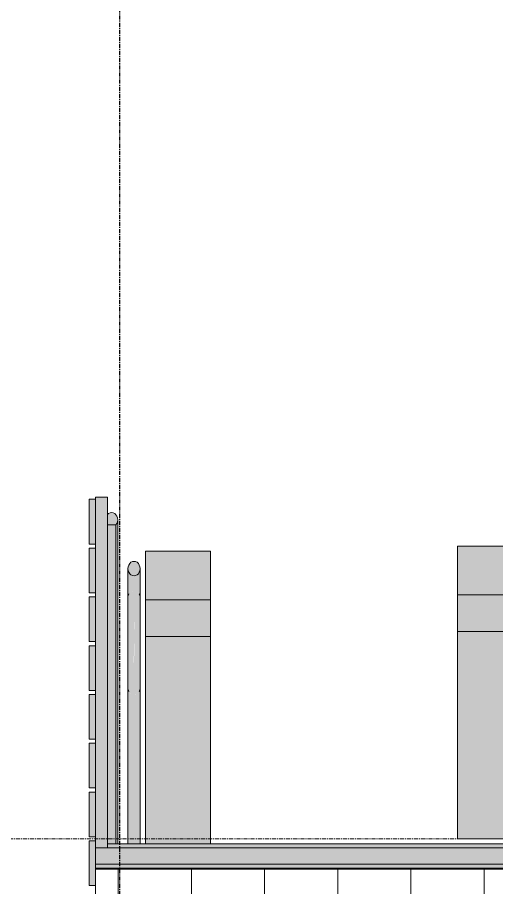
# Model space of a CAD drawing. Header units: inches. Extents: x -4168 to 4202, y -264 to 629.
# Drawn here: x -1066.2 to -1007.3, y -6 to 101 of the extents above; entities that cross this region are included whole.
import ezdxf

# ---------------------------------------------------------------- set-up
doc = ezdxf.new("R2010")
doc.units = ezdxf.units.IN
doc.header["$MEASUREMENT"] = 0
doc.linetypes.add('Grid Line 1_2_', pattern=[0.875, 0.5, -0.125, 0.125, -0.125])
doc.linetypes.add('Grid Line 1_2__2_', pattern=[0.875, 0.5, -0.125, 0.125, -0.125])
for name, color, linetype, lineweight in [('0-4', 250, 'Continuous', 5), ('A-FLOR-1', 192, 'Continuous', 5), ('A-FLOR-2', 192, 'Continuous', 9), ('A-FLOR-HRAL', 11, 'Continuous', 9), ('A-FLOR-LEVL-1', 51, 'Grid Line 1_2_', 9), ('A-FLOR-MCUT', 51, 'Continuous', 13), ('A-FLOR-PATT-1', 252, 'Continuous', 9), ('A-GLAZ-CURT', 52, 'Continuous', 9), ('A-GLAZ-CWMG', 51, 'Continuous', 9), ('E-LITE-EQPM', 33, 'Continuous', 9), ('S-GRID-1', 1, 'Grid Line 1_2__2_', 30)]:
    doc.layers.add(name, color=color, linetype=linetype, lineweight=lineweight)

# ---------------------------------------------------------------- blocks, each defined once
blk = doc.blocks.new('CTR - 1st Phase - Structure_rvt-2-BUILDING ELEVATION - SOUTH')
at = {"layer": 'S-GRID-1'}
blk.add_line((9891.19, -203.76), (9891.19, 470.5), dxfattribs=at)
blk = doc.blocks.new('Pathway_Cooper_McGraw-Edison _BSC-BRC_Round - Pathway_Cooper_McGraw-Edison _BSC-BRC_Round-V122-BUILDING ELEVATION - SOUTH')
at = {"layer": 'E-LITE-EQPM'}
for points in [[(9933.91, 30), (9936.74, 30), (9936.74, 36), (9932.74, 36), (9932.74, 30), (9933.28, 30)], [(9938.85, 30), (9939.19, 30), (9939.19, 36), (9936.74, 36), (9936.74, 30), (9938.74, 30)], [(9936.74, 25.5), (9936.74, 30), (9932.74, 30), (9932.74, 25.5), (9935.96, 25.5)], [(9939.19, 25.5), (9939.19, 30), (9936.74, 30), (9936.74, 25.5), (9938.85, 25.5)], [(9932.74, 0), (9936.74, 0), (9936.74, 25.5), (9932.74, 25.5), (9932.74, 0.51)], [(9938.74, 0), (9939.19, 0), (9939.19, 25.5), (9936.74, 25.5), (9936.74, 0), (9937.77, 0)]]:
    blk.add_hatch(color=256, dxfattribs=at).paths.add_polyline_path(points, flags=0)
for p, q in [((9932.74, 36), (9932.74, 30)), ((9932.74, 36), (9936.74, 36)), ((9936.74, 36), (9939.21, 36)), ((9936.74, 30), (9932.74, 30)), ((9932.74, 30), (9932.74, 25.5)), ((9932.74, 30), (9936.74, 30)), ((9939.21, 30), (9936.74, 30)), ((9936.74, 30), (9939.21, 30)), ((9936.74, 25.5), (9932.74, 25.5)), ((9932.74, 25.5), (9932.74, 0)), ((9932.74, 25.5), (9936.74, 25.5)), ((9939.21, 25.5), (9936.74, 25.5)), ((9936.74, 25.5), (9939.21, 25.5)), ((9936.74, 0), (9932.74, 0)), ((9939.21, 0), (9936.74, 0))]:
    blk.add_line(p, q, dxfattribs=at)
blk = doc.blocks.new('Pathway_Cooper_McGraw-Edison _BSC-BRC_Round - Pathway_Cooper_McGraw-Edison _BSC-BRC_Round-V124-BUILDING ELEVATION - SOUTH')
at = {"layer": 'E-LITE-EQPM'}
for points in [[(9894.88, 29.37), (9898.34, 29.37), (9898.34, 35.37), (9894.34, 35.37), (9894.34, 29.37), (9894.49, 29.37)], [(9899.42, 29.37), (9902.34, 29.37), (9902.34, 35.37), (9898.34, 35.37), (9898.34, 29.37), (9899.37, 29.37)], [(9894.34, 24.87), (9898.34, 24.87), (9898.34, 29.37), (9894.34, 29.37), (9894.34, 27.43)], [(9899.72, 24.87), (9902.34, 24.87), (9902.34, 29.37), (9898.34, 29.37), (9898.34, 24.87), (9899.42, 24.87)], [(9894.34, -0.63), (9898.34, -0.63), (9898.34, 24.87), (9894.34, 24.87), (9894.34, 0.51)], [(9902.34, -0.63), (9902.34, 24.87), (9898.34, 24.87), (9898.34, -0.63), (9902.2, -0.63)]]:
    blk.add_hatch(color=256, dxfattribs=at).paths.add_polyline_path(points, flags=0)
for p, q in [((9894.34, 35.37), (9894.34, 29.37)), ((9894.34, 35.37), (9898.34, 35.37)), ((9898.34, 35.37), (9902.34, 35.37)), ((9902.34, 29.37), (9902.34, 35.37)), ((9898.34, 29.37), (9894.34, 29.37)), ((9894.34, 29.37), (9894.34, 24.87)), ((9894.34, 29.37), (9898.34, 29.37)), ((9902.34, 29.37), (9898.34, 29.37)), ((9898.34, 29.37), (9902.34, 29.37)), ((9902.34, 24.87), (9902.34, 29.37)), ((9898.34, 24.87), (9894.34, 24.87)), ((9894.34, 24.87), (9894.34, -0.63)), ((9894.34, 24.87), (9898.34, 24.87)), ((9902.34, 24.87), (9898.34, 24.87)), ((9898.34, 24.87), (9902.34, 24.87)), ((9902.34, -0.63), (9902.34, 24.87))]:
    blk.add_line(p, q, dxfattribs=at)
blk = doc.blocks.new('Horizontal_Siding - Horizontal_Siding-2907273-BUILDING ELEVATION - SOUTH')
at = {"layer": 'A-GLAZ-CURT'}
blk.add_hatch(color=256, dxfattribs=at).paths.add_polyline_path([(9887.44, -17.75), (9888.19, -17.75), (9888.19, -12.25), (9887.44, -12.25), (9887.44, -17.44)], flags=0)
for p, q in [((9888.19, -12.25), (9887.44, -12.25)), ((9887.44, -12.25), (9887.44, -17.75)), ((9888.19, -17.75), (9888.19, -12.25)), ((9887.44, -17.75), (9888.19, -17.75))]:
    blk.add_line(p, q, dxfattribs=at)
blk = doc.blocks.new('Rectangular Mullion - RAILING POST-V126-BUILDING ELEVATION - SOUTH')
at = {"layer": 'A-GLAZ-CWMG'}
blk.add_hatch(color=256, dxfattribs=at).paths.add_polyline_path([(9888.19, -1.13), (9889.69, -1.13), (9889.69, 0), (9888.19, 0), (9888.19, -0.63)], flags=0)
for p, q in [((9888.19, -0.25), (9888.19, 0)), ((9889.69, 0), (9889.69, -1.13))]:
    blk.add_line(p, q, dxfattribs=at)
blk = doc.blocks.new('Rectangular Mullion - RAILING POST-V127-BUILDING ELEVATION - SOUTH')
at = {"layer": 'A-GLAZ-CWMG'}
blk.add_hatch(color=256, dxfattribs=at).paths.add_polyline_path([(9889.69, 0), (9889.69, 6), (9888.19, 6), (9888.19, 0), (9889.56, 0)], flags=0)
for p, q in [((9888.19, 5.75), (9888.19, 6)), ((9889.69, 6), (9889.69, 0)), ((9888.19, 0), (9888.19, 0.25))]:
    blk.add_line(p, q, dxfattribs=at)
blk = doc.blocks.new('Rectangular Mullion - RAILING POST-2666422-BUILDING ELEVATION - SOUTH')
at = {"layer": 'A-GLAZ-CWMG'}
blk.add_hatch(color=256, dxfattribs=at).paths.add_polyline_path([(9889.56, 36), (9889.69, 36), (9889.69, 42), (9888.19, 42), (9888.19, 36)], flags=0)
for p, q in [((9888.19, 42), (9889.69, 42)), ((9888.19, 41.75), (9888.19, 42)), ((9889.69, 42), (9889.69, 36)), ((9888.19, 36), (9888.19, 36.25))]:
    blk.add_line(p, q, dxfattribs=at)
blk = doc.blocks.new('Railing - 1_-2854140-BUILDING ELEVATION - SOUTH')
at = {"layer": 'A-FLOR-HRAL'}
for points in [[(9889.69, -0.63), (9890.69, -0.63), (9890.69, 38.62), (9889.69, 38.58), (9889.69, -0.24)], [(9892.19, 25.75), (9892.94, 25.75), (9892.93, 30.5), (9892.63, 30.42), (9892.44, 30.3), (9892.36, 30.21), (9892.28, 30.06), (9892.2, 29.66), (9892.19, 27.43), (9892.2, 26.6)], [(9893.69, 25.75), (9893.61, 30.02), (9893.59, 30.12), (9893.36, 30.36), (9893.2, 30.44), (9893.07, 30.48), (9892.94, 30.47), (9892.96, 25.75), (9893.68, 25.75)], [(9892.19, 22.5), (9892.94, 22.5), (9892.92, 25.75), (9892.19, 25.75), (9892.19, 24.44)], [(9893.69, 22.5), (9893.66, 25.75), (9892.94, 25.75), (9892.97, 22.5), (9893.68, 22.5)], [(9892.94, 17.75), (9892.91, 22.5), (9892.19, 22.5), (9892.26, 18.25), (9892.29, 18.12), (9892.53, 17.88), (9892.7, 17.79), (9892.89, 17.75)], [(9892.94, 17.75), (9893.22, 17.81), (9893.38, 17.9), (9893.52, 18.03), (9893.61, 18.22), (9893.68, 18.76), (9893.68, 21.5), (9893.65, 22.5), (9892.94, 22.5), (9892.94, 17.77)]]:
    blk.add_hatch(color=256, dxfattribs=at).paths.add_polyline_path(points, flags=0)
for p, q in [((9890.69, 38.62), (9889.69, 38.62)), ((9890.69, 38.62), (9890.69, -0.63)), ((9892.19, 22.5), (9892.19, 25.75)), ((9893.69, 25.75), (9893.69, 22.5))]:
    blk.add_line(p, q, dxfattribs=at)
at = {"layer": 'A-FLOR-HRAL', "flags": 128}
for points in [[(9892.19, 25.75), (9892.19, 25.91), (9892.19, 26.07), (9892.19, 26.23), (9892.19, 26.38), (9892.19, 26.54), (9892.19, 26.7), (9892.19, 26.85), (9892.19, 27.01), (9892.19, 27.16), (9892.19, 27.3), (9892.19, 27.45), (9892.19, 27.59), (9892.19, 27.73), (9892.19, 27.87), (9892.19, 28.01), (9892.19, 28.14), (9892.19, 28.26), (9892.19, 28.38), (9892.19, 28.5), (9892.19, 28.62), (9892.19, 28.73), (9892.19, 28.83), (9892.19, 28.93), (9892.19, 29.02), (9892.19, 29.11), (9892.19, 29.2), (9892.19, 29.27), (9892.19, 29.35), (9892.19, 29.41), (9892.19, 29.48), (9892.19, 29.53), (9892.19, 29.58), (9892.19, 29.62), (9892.19, 29.66), (9892.19, 29.69), (9892.19, 29.71), (9892.19, 29.73), (9892.19, 29.74), (9892.19, 29.75), (9892.19, 29.75)], [(9893.69, 29.75), (9893.69, 29.74), (9893.69, 29.73), (9893.69, 29.72), (9893.69, 29.7), (9893.69, 29.67), (9893.69, 29.63), (9893.69, 29.59), (9893.69, 29.54), (9893.69, 29.49), (9893.69, 29.43), (9893.69, 29.37), (9893.69, 29.3), (9893.69, 29.22), (9893.69, 29.14), (9893.69, 29.05), (9893.69, 28.96), (9893.69, 28.86), (9893.69, 28.75), (9893.69, 28.65), (9893.69, 28.53), (9893.69, 28.42), (9893.69, 28.3), (9893.69, 28.17), (9893.69, 28.04), (9893.69, 27.91), (9893.69, 27.77), (9893.69, 27.63), (9893.69, 27.49), (9893.69, 27.34), (9893.69, 27.2), (9893.69, 27.05), (9893.69, 26.89), (9893.69, 26.74), (9893.69, 26.58), (9893.69, 26.43), (9893.69, 26.27), (9893.69, 26.11), (9893.69, 25.95), (9893.69, 25.79), (9893.69, 25.75)], [(9892.19, 18.5), (9892.19, 18.5), (9892.19, 18.51), (9892.19, 18.53), (9892.19, 18.55), (9892.19, 18.58), (9892.19, 18.61), (9892.19, 18.65), (9892.19, 18.7), (9892.19, 18.75), (9892.19, 18.81), (9892.19, 18.88), (9892.19, 18.95), (9892.19, 19.03), (9892.19, 19.11), (9892.19, 19.2), (9892.19, 19.29), (9892.19, 19.39), (9892.19, 19.49), (9892.19, 19.6), (9892.19, 19.71), (9892.19, 19.83), (9892.19, 19.95), (9892.19, 20.07), (9892.19, 20.2), (9892.19, 20.34), (9892.19, 20.47), (9892.19, 20.61), (9892.19, 20.75), (9892.19, 20.9), (9892.19, 21.05), (9892.19, 21.2), (9892.19, 21.35), (9892.19, 21.5), (9892.19, 21.66), (9892.19, 21.82), (9892.19, 21.98), (9892.19, 22.13), (9892.19, 22.29), (9892.19, 22.45), (9892.19, 22.5)], [(9893.69, 22.5), (9893.69, 22.34), (9893.69, 22.18), (9893.69, 22.02), (9893.69, 21.86), (9893.69, 21.7), (9893.69, 21.55), (9893.69, 21.39), (9893.69, 21.24), (9893.69, 21.09), (9893.69, 20.94), (9893.69, 20.79), (9893.69, 20.65), (9893.69, 20.51), (9893.69, 20.37), (9893.69, 20.24), (9893.69, 20.11), (9893.69, 19.98), (9893.69, 19.86), (9893.69, 19.74), (9893.69, 19.63), (9893.69, 19.52), (9893.69, 19.41), (9893.69, 19.31), (9893.69, 19.22), (9893.69, 19.13), (9893.69, 19.05), (9893.69, 18.97), (9893.69, 18.9), (9893.69, 18.83), (9893.69, 18.77), (9893.69, 18.71), (9893.69, 18.67), (9893.69, 18.62), (9893.69, 18.59), (9893.69, 18.56), (9893.69, 18.53), (9893.69, 18.51), (9893.69, 18.5), (9893.69, 18.5), (9893.69, 18.5)]]:
    blk.add_lwpolyline(points, dxfattribs=at)
at = {"layer": 'A-FLOR-HRAL'}
for centre, start, end in [((9892.94, 29.75), 150, 185.1611), ((9892.94, 29.75), 354.5139, 30), ((9892.94, 18.5), 173.9058, 210), ((9892.94, 18.5), 330, 5.4861)]:
    blk.add_arc(centre, 0.75, start, end, dxfattribs=at)
blk = doc.blocks.new('Railing - Railing-2829184-BUILDING ELEVATION - SOUTH')
at = {"layer": 'A-FLOR-HRAL'}
for points in [[(9890.69, 38.58), (9890.72, 38.6), (9890.84, 38.79), (9890.91, 39), (9890.94, 39.23), (9890.91, 39.46), (9890.84, 39.67), (9890.72, 39.86), (9890.5, 40.03), (9890.3, 40.1), (9890.08, 40.1), (9889.88, 40.03), (9889.74, 39.93), (9889.69, 39.86), (9889.69, 38.62), (9890.69, 38.6)], [(9890.69, -0.63), (9890.94, -0.63), (9890.91, 39), (9890.84, 38.79), (9890.69, 38.58), (9890.69, -0.24)], [(9892.94, 32.34), (9893.13, 32.37), (9893.31, 32.46), (9893.47, 32.6), (9893.59, 32.79), (9893.66, 33), (9893.69, 33.23), (9893.66, 33.46), (9893.59, 33.67), (9893.47, 33.86), (9893.31, 34), (9893.13, 34.09), (9892.93, 34.11), (9892.75, 34.09), (9892.56, 34), (9892.41, 33.86), (9892.29, 33.67), (9892.21, 33.46), (9892.19, 33.23), (9892.21, 33), (9892.29, 32.79), (9892.41, 32.6), (9892.56, 32.46), (9892.75, 32.37)]]:
    blk.add_hatch(color=256, dxfattribs=at).paths.add_polyline_path(points, flags=0)
h = blk.add_hatch(color=256, dxfattribs=at)
h.paths.add_polyline_path([(9892.19, -0.63), (9893.69, -0.63), (9893.66, 18.42), (9893.47, 17.97), (9893.18, 17.79), (9892.99, 17.75), (9892.81, 17.76), (9892.67, 17.8), (9892.49, 17.9), (9892.36, 18.04), (9892.27, 18.2), (9892.2, 18.59), (9892.19, 18), (9892.19, 0.51)], flags=0)
h.paths.add_polyline_path([(9893.69, 28.29), (9893.69, 28.29), (9893.66, 33), (9893.59, 32.79), (9893.47, 32.6), (9893.31, 32.46), (9893.13, 32.37), (9892.81, 32.36), (9892.75, 32.37), (9892.56, 32.46), (9892.41, 32.6), (9892.29, 32.79), (9892.21, 33), (9892.19, 33), (9892.22, 29.94), (9892.26, 29.99), (9892.29, 30.12), (9892.51, 30.35), (9892.67, 30.44), (9892.81, 30.48), (9893.07, 30.48), (9893.27, 30.41), (9893.44, 30.3), (9893.52, 30.21), (9893.6, 30.06), (9893.68, 29.49), (9893.69, 28.95)], flags=0)
for p, q in [((9890.94, -0.63), (9890.94, 39.23)), ((9890.69, 32.69), (9890.69, 33.53)), ((9892.19, 33.23), (9892.19, 29.24)), ((9893.69, 25.75), (9893.69, 33.23)), ((9890.69, 26.69), (9890.69, 27.53)), ((9892.19, 27.69), (9892.19, 25.75)), ((9892.19, 22.5), (9892.19, 20.55)), ((9893.69, -0.63), (9893.69, 22.5)), ((9890.69, 20.69), (9890.69, 21.53)), ((9892.19, 19), (9892.19, -0.63)), ((9890.69, 14.69), (9890.69, 15.53)), ((9890.69, 8.69), (9890.69, 9.53)), ((9890.69, 2.69), (9890.69, 3.53))]:
    blk.add_line(p, q, dxfattribs=at)
at = {"layer": 'A-FLOR-HRAL', "flags": 128}
for points in [[(9890.94, 39.23), (9890.91, 39.46), (9890.84, 39.67), (9890.72, 39.86), (9890.56, 40), (9890.38, 40.09), (9890.19, 40.12), (9890, 40.09), (9889.81, 40), (9889.69, 39.89)], [(9890.72, 38.6), (9890.84, 38.79), (9890.91, 39), (9890.94, 39.23)], [(9893.69, 33.23), (9893.66, 33.46), (9893.59, 33.67), (9893.47, 33.86), (9893.31, 34), (9893.13, 34.09), (9892.94, 34.12), (9892.75, 34.09), (9892.56, 34), (9892.41, 33.86), (9892.29, 33.67), (9892.21, 33.46), (9892.19, 33.23)], [(9892.19, 33.23), (9892.21, 33), (9892.29, 32.79), (9892.41, 32.6), (9892.56, 32.46), (9892.75, 32.37), (9892.94, 32.34), (9893.13, 32.37), (9893.31, 32.46), (9893.47, 32.6), (9893.59, 32.79), (9893.66, 33), (9893.69, 33.23)]]:
    blk.add_lwpolyline(points, dxfattribs=at)
blk.add_blockref('Railing - 1_-2854140-BUILDING ELEVATION - SOUTH', (0, 0))

msp = doc.modelspace()

# ---------------------------------------------------------------- hatches: boundary and pattern name
at = {"layer": 'A-FLOR-1'}
msp.add_hatch(color=256, dxfattribs=at).paths.add_polyline_path([(-935.9556, -1.125), (-935.9556, -0.625), (-1055.1056, -0.6312), (-1055.1056, -1.125), (-936.9387, -1.125)], flags=0)
at = {"layer": 'A-FLOR-PATT-1'}
h = msp.add_hatch(dxfattribs=at)
h.set_pattern_fill('FP_96', color=256, style=0, pattern_type=2)
h.set_pattern_definition([(0, (-10944.795, 0), (24, 24), [24, -24]), (0, (-10944.795, 9), (24, 24), [24, -24]), (0, (-10944.795, 18), (24, 24), [24, -24]), (90, (-10941.795, 21), (-24, 24), [24, -24]), (90, (-10932.795, 21), (-24, 24), [24, -24]), (90, (-10923.795, 21), (-24, 24), [24, -24])])
h.paths.add_polyline_path([(1138.111, -3.125), (1142.3944, -3.125), (1142.3944, -1.125), (-1056.6056, -1.125), (-1056.6056, -3.125), (1128.2533, -3.125)], flags=0)
h = msp.add_hatch(dxfattribs=at)
h.set_pattern_fill('FP_97', color=256, style=0, pattern_type=2)
h.set_pattern_definition([(0, (-10944.795, 0), (15.36, 3.84), [1.267, -10.253, 1.267, -10.253, -61.44]), (0, (-10944.795, 0), (15.36, 3.84), [-23.04, 1.267, -21.773, 1.267, -10.253, -26.88]), (0, (-10944.795, 0), (15.36, 3.84), [-57.6, 1.267, -6.413, 1.267, -17.933]), (120, (-10939.035, 1.92), (-11.0055376, 11.3821502), [1.267, -10.253, 1.267, -10.253, -61.44]), (120, (-10939.035, 1.92), (-11.0055376, 11.3821502), [-23.04, 1.267, -21.773, 1.267, -10.253, -26.88]), (120, (-10939.035, 1.92), (-11.0055376, 11.3821502), [-57.6, 1.267, -6.413, 1.267, -17.933]), (240, (-10937.115, 9.6), (-4.3544624, -15.2221502), [1.267, -10.253, 1.267, -10.253, -61.44]), (240, (-10937.115, 9.6), (-4.3544624, -15.2221502), [-23.04, 1.267, -21.773, 1.267, -10.253, -26.88]), (240, (-10937.115, 9.6), (-4.3544624, -15.2221502), [-57.6, 1.267, -6.413, 1.267, -17.933])])
h.paths.add_polyline_path([(-22.2593, -3.625), (1142.3944, -3.625), (1142.3944, -3.125), (-1056.6056, -3.125), (-1056.6056, -3.625), (-25.0998, -3.625)], flags=0)
h = msp.add_hatch(dxfattribs=at)
h.set_pattern_fill('FP_98', color=256, style=0, pattern_type=2)
h.set_pattern_definition([(90, (-10944.795, 0), (-6, 4e-16), [])])
h.paths.add_polyline_path([(-25.0998, -3.75), (1142.3944, -3.75), (1142.3944, -3.625), (-1056.6056, -3.625), (-1056.6056, -3.75), (-32.27, -3.75)], flags=0)
h = msp.add_hatch(dxfattribs=at)
h.set_pattern_fill('FP_99', color=256, style=0, pattern_type=2)
h.set_pattern_definition([(0, (-10944.795, 0), (0, 9), []), (90, (-10944.795, 0), (-9, 6e-16), [])])
h.paths.add_polyline_path([(-15.242, -8.75), (1142.3944, -8.75), (1142.3944, -3.75), (-1056.6056, -3.75), (-1056.6056, -8.75), (-25.0998, -8.75)], flags=0)

# ---------------------------------------------------------------- linework, layer by layer
at = {"layer": 'A-FLOR-2'}
for p, q in [((-1055.1056, -0.625), (-935.9556, -0.625)), ((1142.3944, -1.125), (-1056.6056, -1.125)), ((-1056.6056, -1.125), (-1056.6056, -9))]:
    msp.add_line(p, q, dxfattribs=at)
at = {"layer": 'A-FLOR-LEVL-1'}
msp.add_line((-1284.2667, 0), (1431.264, 0), dxfattribs=at)
at = {"layer": 'A-FLOR-MCUT'}
for p, q in [((1142.3944, -3.125), (-1056.6056, -3.125)), ((1142.3944, -3.625), (-1056.6056, -3.625)), ((1142.3944, -3.75), (-1056.6056, -3.75))]:
    msp.add_line(p, q, dxfattribs=at)

# ---------------------------------------------------------------- block references
at = {"layer": '0-4'}
msp.add_blockref('CTR - 1st Phase - Structure_rvt-2-BUILDING ELEVATION - SOUTH', (-10944.795, 0), dxfattribs=at)
at = {"layer": 'A-FLOR-HRAL'}
msp.add_blockref('Railing - Railing-2829184-BUILDING ELEVATION - SOUTH', (-10944.795, 0), dxfattribs=at)
at = {"layer": 'A-GLAZ-CURT'}
for p in [(-10944.795, 54), (-10944.795, 48), (-10944.795, 42), (-10944.795, 36), (-10944.795, 30), (-10944.795, 24), (-10944.795, 18), (-10944.795, 12)]:
    msp.add_blockref('Horizontal_Siding - Horizontal_Siding-2907273-BUILDING ELEVATION - SOUTH', p, dxfattribs=at)
at = {"layer": 'A-GLAZ-CWMG'}
for name, p in [('Rectangular Mullion - RAILING POST-2666422-BUILDING ELEVATION - SOUTH', (-10944.795, 0)), ('Rectangular Mullion - RAILING POST-V127-BUILDING ELEVATION - SOUTH', (-10944.795, 30)), ('Rectangular Mullion - RAILING POST-V127-BUILDING ELEVATION - SOUTH', (-10944.795, 24)), ('Rectangular Mullion - RAILING POST-V127-BUILDING ELEVATION - SOUTH', (-10944.795, 18)), ('Rectangular Mullion - RAILING POST-V127-BUILDING ELEVATION - SOUTH', (-10944.795, 12)), ('Rectangular Mullion - RAILING POST-V127-BUILDING ELEVATION - SOUTH', (-10944.795, 6)), ('Rectangular Mullion - RAILING POST-V127-BUILDING ELEVATION - SOUTH', (-10944.795, 0)), ('Rectangular Mullion - RAILING POST-V126-BUILDING ELEVATION - SOUTH', (-10944.795, 0))]:
    msp.add_blockref(name, p, dxfattribs=at)
at = {"layer": 'E-LITE-EQPM'}
for name in ['Pathway_Cooper_McGraw-Edison _BSC-BRC_Round - Pathway_Cooper_McGraw-Edison _BSC-BRC_Round-V124-BUILDING ELEVATION - SOUTH', 'Pathway_Cooper_McGraw-Edison _BSC-BRC_Round - Pathway_Cooper_McGraw-Edison _BSC-BRC_Round-V122-BUILDING ELEVATION - SOUTH']:
    msp.add_blockref(name, (-10944.795, 0), dxfattribs=at)

doc.saveas('drawing.dxf')
